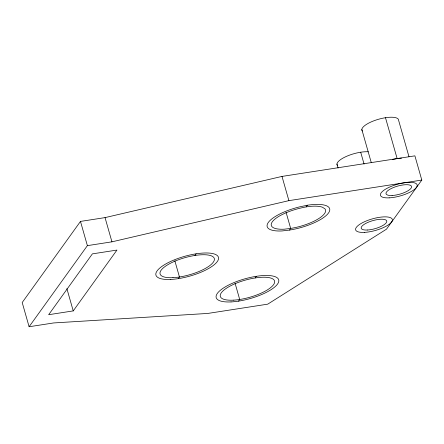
<?xml version="1.0" encoding="UTF-8"?>
<svg xmlns="http://www.w3.org/2000/svg" width="444" height="444" viewBox="0 0 444 444"><rect width="100%" height="100%" fill="white"/><g stroke="black" fill="none" stroke-linecap="round" stroke-linejoin="round"><path stroke-width="0.67" d="M80.475 221.417L22.2 302.519L29.104 326.745L53.669 322.943L207.859 313.431L267.726 304.162L386.48 229.182L421.8 180.07L414.896 155.844L281.996 176.418L105.039 217.61L80.475 221.417L87.385 245.637L29.104 326.745M73.232 310.905L116.944 250.072L92.38 253.874L48.668 314.707L73.232 310.905L66.889 288.644M178.272 278.649L179.459 277.001L174.836 260.778M194.938 255.455L196.12 253.807M238.522 301.137L239.704 299.489L235.081 283.266M255.183 277.944L256.366 276.301M289.488 230.075A32.506 10.218 -15.9 0 0 328.499 212.998A32.506 10.218 -15.9 0 0 307.331 205.239L299.267 206.96A32.506 10.218 -15.9 0 0 268.348 222.411A32.506 10.218 -15.9 0 0 282.029 230.952L289.488 230.075L290.67 228.427A28.194 8.863 -15.9 0 0 324.88 208.769L322.338 207.182A28.194 8.863 -15.9 0 0 306.149 206.887C296.975 208.63 287.917 211.338 279.703 215.862A28.194 8.863 -15.9 0 0 284.204 229.204L290.67 228.427L286.069 212.293M306.149 206.887L307.331 205.239M87.385 245.637L111.944 241.836L288.9 200.644L421.8 180.07M408.991 156.743L398.651 120.479A19.07 5.994 -15.9 0 0 378.332 119.314A19.07 5.994 -15.9 0 0 362.337 131.008M385.486 117.716L397.141 158.591M361.838 129.526L371.234 162.493M360.695 152.22L364.074 164.091M336.957 164.075L338.089 168.032M281.996 176.418L288.9 200.644M105.039 217.61L111.944 241.836M392.391 159.546A19.07 5.994 -15.9 0 1 401.531 158.136M337.462 165.562A19.136 6.016 -15.9 0 1 346.276 156.454A19.136 6.016 -15.9 0 1 368.281 151.781M231.035 301.92A32.506 10.218 -15.9 0 0 278.815 281.002A32.506 10.218 -15.9 0 0 232.478 283.233A32.506 10.218 -15.9 0 0 231.035 301.92M170.79 279.431A32.506 10.218 -15.9 0 0 218.57 258.513A32.506 10.218 -15.9 0 0 172.233 260.739A32.506 10.218 -15.9 0 0 170.79 279.431M172.966 277.678A28.194 8.863 -15.9 0 0 214.408 259.535A28.194 8.863 -15.9 0 0 174.215 261.466A28.194 8.863 -15.9 0 0 172.966 277.678M233.211 300.172A28.194 8.863 -15.9 0 0 274.658 282.029A28.194 8.863 -15.9 0 0 234.465 283.96A28.194 8.863 -15.9 0 0 233.211 300.172M364.363 232.384A19.07 5.994 -15.9 0 0 392.396 220.113A19.07 5.994 -15.9 0 0 365.207 221.417A19.07 5.994 -15.9 0 0 364.363 232.384M367.288 230.025A13.264 4.168 -15.9 0 0 386.791 221.489A13.264 4.168 -15.9 0 0 367.882 222.394A13.264 4.168 -15.9 0 0 367.288 230.025M389.172 197.852A19.07 5.994 -15.9 0 0 417.21 185.581A19.07 5.994 -15.9 0 0 390.021 186.885A19.07 5.994 -15.9 0 0 389.172 197.852M392.096 195.493A13.264 4.168 -15.9 0 0 411.605 186.957A13.264 4.168 -15.9 0 0 392.696 187.862A13.264 4.168 -15.9 0 0 392.096 195.493"/></g></svg>
